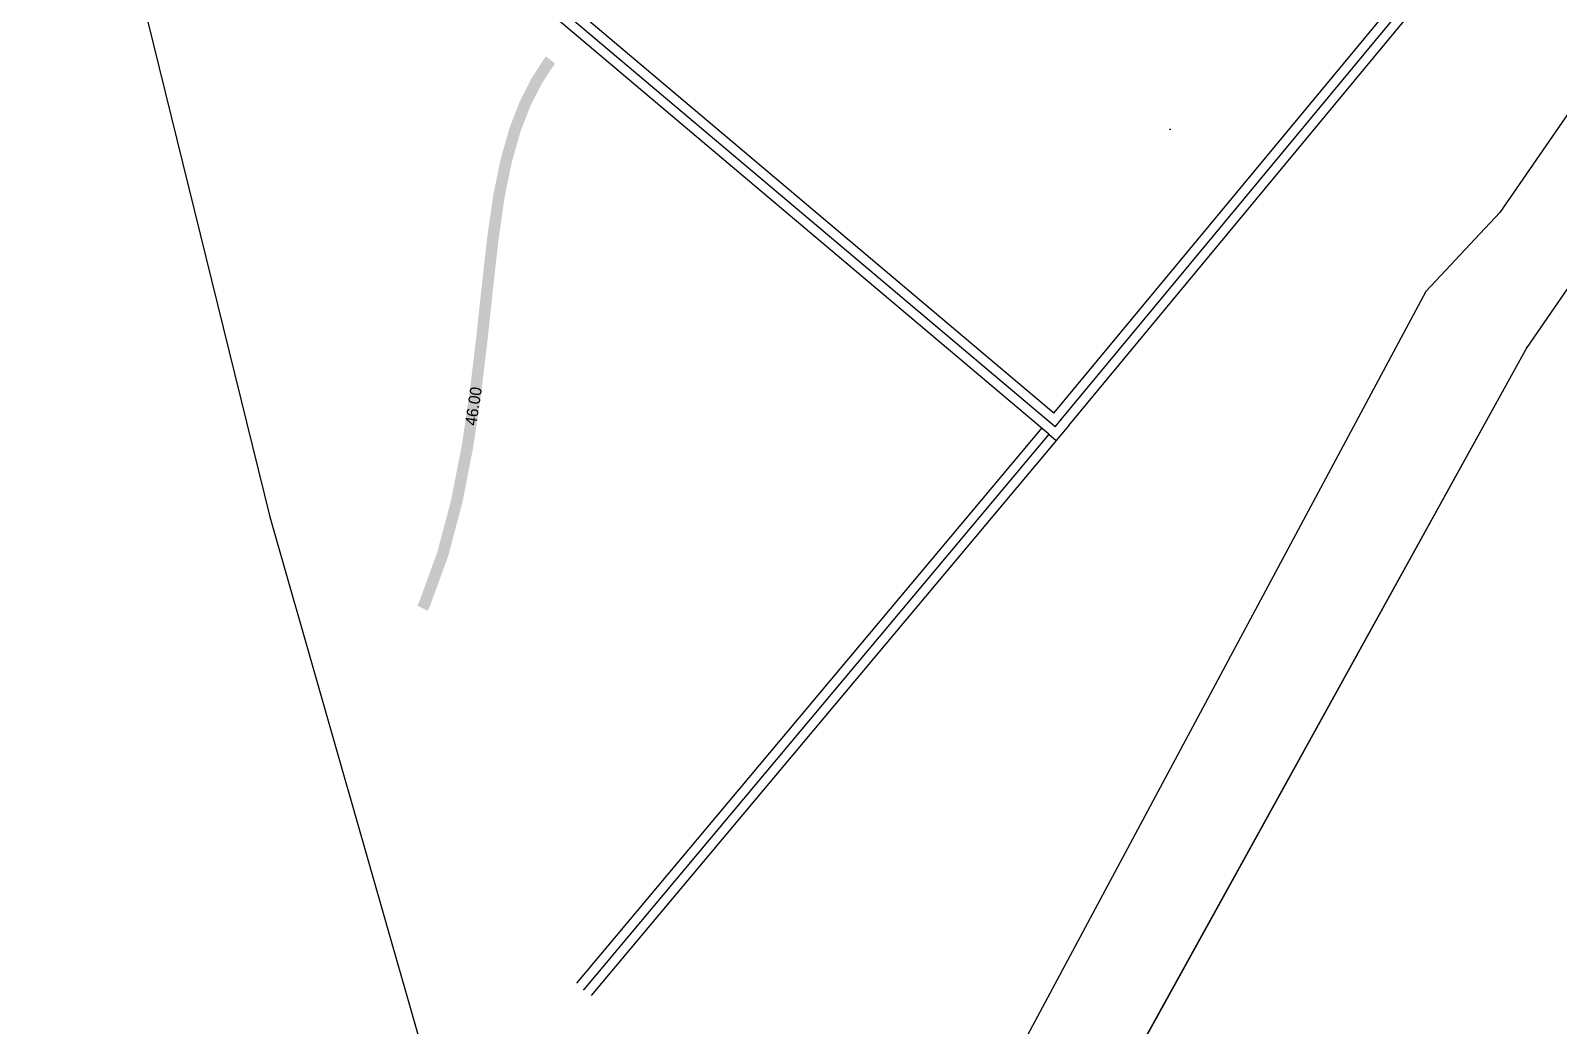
# Model space of a CAD drawing. Header units: metres. Extents: x 64 to 796628, y 142 to 671743.
# Drawn here: x 201.06 to 240.69, y 352.33 to 378.14 of the extents above; entities that cross this region are included whole.
import ezdxf
from ezdxf.enums import TextEntityAlignment as Align

# ---------------------------------------------------------------- set-up
doc = ezdxf.new("R2010")
doc.units = ezdxf.units.M
doc.header["$LTSCALE"] = 2
doc.linetypes.add('ACAD_ISO02W100', pattern=[15, 12, -3])
doc.linetypes.add('AXES2', pattern=[28.575, 19.05, -3.175, 3.175, -3.175])
for name, color, linetype in [('Cotation Courbes de niveau', 246, 'Continuous'), ('COURBE PRINCIPALE', 246, 'Continuous'), ('Mur-', 7, 'AXES2'), ('piste', 7, 'ACAD_ISO02W100'), ('Végétation', 92, 'Continuous')]:
    doc.layers.add(name, color=color, linetype=linetype)
pattern_1 = [(271.288802, (-364025.7696, -375482.09), (8.0247569, -3.78921621), [0, -7.9375])]

msp = doc.modelspace()

# ---------------------------------------------------------------- hatches: boundary and pattern name
at = {"layer": 'Végétation'}
h = msp.add_hatch(dxfattribs=at)
h.set_pattern_fill('DOTS', color=256, scale=5, angle=271.2888, style=0)
h.set_pattern_definition(pattern_1)
edge = h.paths.add_edge_path()
edge.add_line((227.6, 368.21), (208.299, 384.504))
edge.add_line((227.113, 406.79), (208.299, 384.504))
edge.add_line((227.6, 368.21), (246.359, 390.852))
edge.add_line((227.116, 406.794), (246.359, 390.852))
h = msp.add_hatch(dxfattribs=at)
h.set_pattern_fill('DOTS', color=256, scale=5, angle=271.2888, style=0)
h.set_pattern_definition(pattern_1)
edge = h.paths.add_edge_path()
edge.add_line((227.6, 368.21), (208.299, 384.504))
edge.add_line((227.113, 406.79), (208.299, 384.504))
edge.add_line((227.6, 368.21), (246.359, 390.852))
edge.add_line((227.116, 406.794), (246.359, 390.852))
h = msp.add_hatch(dxfattribs=at)
h.set_pattern_fill('DOTS', color=256, scale=5, angle=271.2888, style=0)
h.set_pattern_definition(pattern_1)
edge = h.paths.add_edge_path()
edge.add_line((227.6, 368.21), (208.299, 384.504))
edge.add_line((227.113, 406.79), (208.299, 384.504))
edge.add_line((227.6, 368.21), (246.359, 390.852))
edge.add_line((227.116, 406.794), (246.359, 390.852))
h = msp.add_hatch(dxfattribs=at)
h.set_pattern_fill('DOTS', color=256, scale=5, angle=271.2888, style=0)
h.set_pattern_definition(pattern_1)
edge = h.paths.add_edge_path()
edge.add_line((227.6, 368.21), (208.299, 384.504))
edge.add_line((227.113, 406.79), (208.299, 384.504))
edge.add_line((227.6, 368.21), (246.359, 390.852))
edge.add_line((227.116, 406.794), (246.359, 390.852))
h = msp.add_hatch(dxfattribs=at)
h.set_pattern_fill('DOTS', color=256, scale=5, angle=271.2888, style=0)
h.set_pattern_definition(pattern_1)
edge = h.paths.add_edge_path()
edge.add_line((227.6, 368.21), (208.299, 384.504))
edge.add_line((227.113, 406.79), (208.299, 384.504))
edge.add_line((227.6, 368.21), (246.359, 390.852))
edge.add_line((227.116, 406.794), (246.359, 390.852))

# ---------------------------------------------------------------- linework, layer by layer
for p, q in [((201.055, 390.734), (207.261, 365.522)), ((201.055, 390.734), (207.261, 365.522)), ((201.055, 390.734), (207.261, 365.522)), ((201.055, 390.734), (207.261, 365.522)), ((201.055, 390.734), (207.261, 365.522)), ((227.671, 367.516), (215.597, 353.107)), ((227.671, 367.516), (215.597, 353.107)), ((227.671, 367.516), (215.597, 353.107)), ((227.671, 367.516), (215.597, 353.107)), ((227.671, 367.516), (215.597, 353.107)), ((227.671, 367.516), (215.597, 353.107)), ((227.671, 367.516), (215.597, 353.107)), ((227.671, 367.516), (215.597, 353.107)), ((227.671, 367.516), (215.597, 353.107)), ((227.671, 367.516), (215.597, 353.107)), ((227.671, 367.516), (215.597, 353.107)), ((227.671, 367.516), (215.597, 353.107)), ((227.671, 367.516), (215.597, 353.107)), ((227.671, 367.516), (215.597, 353.107)), ((227.671, 367.516), (215.597, 353.107)), ((207.261, 365.522), (213.163, 344.912)), ((207.261, 365.522), (213.163, 344.912)), ((207.261, 365.522), (213.163, 344.912)), ((207.261, 365.522), (213.163, 344.912)), ((207.261, 365.522), (213.163, 344.912))]:
    msp.add_line(p, q)
for p in [(227.791, 368.049), (227.791, 368.049), (227.791, 368.049), (227.791, 368.049), (227.791, 368.049), (215.405, 353.268), (215.405, 353.268), (215.405, 353.268), (215.405, 353.268), (215.405, 353.268)]:
    msp.add_point(p)
at = {"layer": 'COURBE PRINCIPALE', "const_width": 0.3, "elevation": 46, "flags": 128}
msp.add_lwpolyline([(211.222, 363.155), (211.274, 363.259), (211.747, 364.557), (212.111, 365.93), (212.387, 367.344), (212.598, 368.765), (212.764, 370.157), (212.906, 371.488), (213.045, 372.722), (213.202, 373.825), (213.395, 374.772), (213.626, 375.576), (213.891, 376.258), (214.189, 376.839), (214.517, 377.343), (214.542, 377.374)], dxfattribs=at)
msp.add_lwpolyline([(211.222, 363.155), (211.274, 363.259), (211.747, 364.557), (212.111, 365.93), (212.387, 367.344), (212.598, 368.765), (212.764, 370.157), (212.906, 371.488), (213.045, 372.722), (213.202, 373.825), (213.395, 374.772), (213.626, 375.576), (213.891, 376.258), (214.189, 376.839), (214.517, 377.343), (214.542, 377.374)], dxfattribs=at)
msp.add_lwpolyline([(211.222, 363.155), (211.274, 363.259), (211.747, 364.557), (212.111, 365.93), (212.387, 367.344), (212.598, 368.765), (212.764, 370.157), (212.906, 371.488), (213.045, 372.722), (213.202, 373.825), (213.395, 374.772), (213.626, 375.576), (213.891, 376.258), (214.189, 376.839), (214.517, 377.343), (214.542, 377.374)], dxfattribs=at)
msp.add_lwpolyline([(211.222, 363.155), (211.274, 363.259), (211.747, 364.557), (212.111, 365.93), (212.387, 367.344), (212.598, 368.765), (212.764, 370.157), (212.906, 371.488), (213.045, 372.722), (213.202, 373.825), (213.395, 374.772), (213.626, 375.576), (213.891, 376.258), (214.189, 376.839), (214.517, 377.343), (214.542, 377.374)], dxfattribs=at)
msp.add_lwpolyline([(211.222, 363.155), (211.274, 363.259), (211.747, 364.557), (212.111, 365.93), (212.387, 367.344), (212.598, 368.765), (212.764, 370.157), (212.906, 371.488), (213.045, 372.722), (213.202, 373.825), (213.395, 374.772), (213.626, 375.576), (213.891, 376.258), (214.189, 376.839), (214.517, 377.343), (214.542, 377.374)], dxfattribs=at)
at = {"layer": 'Mur-'}
for p, q in [((227.6, 368.21), (246.359, 390.852)), ((227.6, 368.21), (246.359, 390.852)), ((227.6, 368.21), (246.359, 390.852)), ((227.6, 368.21), (246.359, 390.852)), ((227.6, 368.21), (246.359, 390.852)), ((227.791, 368.049), (246.551, 390.692)), ((227.791, 368.049), (246.551, 390.692)), ((227.791, 368.049), (246.551, 390.692)), ((227.791, 368.049), (246.551, 390.692)), ((227.791, 368.049), (246.551, 390.692)), ((227.984, 367.89), (246.744, 390.533)), ((227.984, 367.89), (246.744, 390.533)), ((227.984, 367.89), (246.744, 390.533)), ((227.984, 367.89), (246.744, 390.533)), ((227.984, 367.89), (246.744, 390.533)), ((227.6, 368.21), (208.299, 384.504)), ((227.6, 368.21), (208.299, 384.504)), ((227.6, 368.21), (208.299, 384.504)), ((227.6, 368.21), (208.299, 384.504)), ((227.6, 368.21), (208.299, 384.504)), ((227.469, 367.667), (207.923, 384.167)), ((227.469, 367.667), (207.923, 384.167)), ((227.469, 367.667), (207.923, 384.167)), ((227.469, 367.667), (207.923, 384.167)), ((227.469, 367.667), (207.923, 384.167)), ((227.63, 367.858), (208.085, 384.358)), ((227.63, 367.858), (208.085, 384.358)), ((227.63, 367.858), (208.085, 384.358)), ((227.63, 367.858), (208.085, 384.358)), ((227.63, 367.858), (208.085, 384.358)), ((227.288, 367.837), (215.213, 353.428)), ((227.288, 367.837), (215.213, 353.428)), ((227.288, 367.837), (215.213, 353.428)), ((227.288, 367.837), (215.213, 353.428)), ((227.288, 367.837), (215.213, 353.428)), ((227.633, 367.861), (227.63, 367.858)), ((227.633, 367.861), (227.63, 367.858)), ((227.633, 367.861), (227.63, 367.858)), ((227.633, 367.861), (227.63, 367.858)), ((227.633, 367.861), (227.63, 367.858)), ((227.633, 367.861), (227.789, 368.046)), ((227.633, 367.861), (227.789, 368.046)), ((227.633, 367.861), (227.789, 368.046)), ((227.633, 367.861), (227.789, 368.046)), ((227.633, 367.861), (227.789, 368.046)), ((227.984, 367.89), (227.66, 367.506)), ((227.984, 367.89), (227.66, 367.506)), ((227.984, 367.89), (227.66, 367.506)), ((227.984, 367.89), (227.66, 367.506)), ((227.984, 367.89), (227.66, 367.506)), ((227.79, 368.047), (227.789, 368.046)), ((227.79, 368.047), (227.789, 368.046)), ((227.79, 368.047), (227.789, 368.046)), ((227.79, 368.047), (227.789, 368.046)), ((227.79, 368.047), (227.789, 368.046)), ((227.79, 368.047), (227.791, 368.049)), ((227.79, 368.047), (227.791, 368.049)), ((227.79, 368.047), (227.791, 368.049)), ((227.79, 368.047), (227.791, 368.049)), ((227.79, 368.047), (227.791, 368.049)), ((227.479, 367.677), (215.405, 353.268)), ((227.479, 367.677), (215.405, 353.268)), ((227.479, 367.677), (215.405, 353.268)), ((227.479, 367.677), (215.405, 353.268)), ((227.479, 367.677), (215.405, 353.268)), ((227.671, 367.516), (215.597, 353.107)), ((227.671, 367.516), (215.597, 353.107)), ((227.671, 367.516), (215.597, 353.107)), ((227.671, 367.516), (215.597, 353.107)), ((227.671, 367.516), (215.597, 353.107)), ((227.47, 367.666), (227.66, 367.506)), ((227.47, 367.666), (227.66, 367.506)), ((227.47, 367.666), (227.66, 367.506)), ((227.47, 367.666), (227.66, 367.506)), ((227.47, 367.666), (227.66, 367.506))]:
    msp.add_line(p, q, dxfattribs=at)
at = {"layer": 'piste'}
for p, q in [((251.407, 391.237), (239.171, 373.414)), ((251.407, 391.237), (239.171, 373.414)), ((251.407, 391.237), (239.171, 373.414)), ((251.407, 391.237), (239.171, 373.414)), ((251.407, 391.237), (239.171, 373.414)), ((253.437, 389.676), (239.871, 369.917)), ((253.437, 389.676), (239.871, 369.917)), ((253.437, 389.676), (239.871, 369.917)), ((253.437, 389.676), (239.871, 369.917)), ((253.437, 389.676), (239.871, 369.917)), ((239.171, 373.414), (237.246, 371.369)), ((239.171, 373.414), (237.246, 371.369)), ((239.171, 373.414), (237.246, 371.369)), ((239.171, 373.414), (237.246, 371.369)), ((239.171, 373.414), (237.246, 371.369)), ((237.246, 371.369), (223.099, 344.957)), ((237.246, 371.369), (223.099, 344.957)), ((237.246, 371.369), (223.099, 344.957)), ((237.246, 371.369), (223.099, 344.957)), ((237.246, 371.369), (223.099, 344.957)), ((239.871, 369.917), (224.652, 342.4)), ((239.871, 369.917), (224.652, 342.4)), ((239.871, 369.917), (224.652, 342.4)), ((239.871, 369.917), (224.652, 342.4)), ((239.871, 369.917), (224.652, 342.4)), ((239.871, 369.917), (225.506, 343.945)), ((239.871, 369.917), (225.506, 343.945)), ((239.871, 369.917), (225.506, 343.945)), ((239.871, 369.917), (225.506, 343.945)), ((239.871, 369.917), (225.506, 343.945)), ((239.871, 369.917), (225.506, 343.945)), ((239.871, 369.917), (225.506, 343.945)), ((239.871, 369.917), (225.506, 343.945)), ((239.871, 369.917), (225.506, 343.945)), ((239.871, 369.917), (225.506, 343.945)), ((239.871, 369.917), (225.506, 343.945)), ((239.871, 369.917), (225.506, 343.945)), ((239.871, 369.917), (225.506, 343.945)), ((239.871, 369.917), (225.506, 343.945)), ((239.871, 369.917), (225.506, 343.945)), ((239.871, 369.917), (225.506, 343.945)), ((239.871, 369.917), (225.506, 343.945)), ((239.871, 369.917), (225.506, 343.945)), ((239.871, 369.917), (225.506, 343.945)), ((239.871, 369.917), (225.506, 343.945))]:
    msp.add_line(p, q, dxfattribs=at)
msp.add_point((239.871, 369.917), dxfattribs=at)
msp.add_point((239.871, 369.917), dxfattribs=at)
msp.add_point((239.871, 369.917), dxfattribs=at)
msp.add_point((239.871, 369.917), dxfattribs=at)
msp.add_point((239.871, 369.917), dxfattribs=at)

# ---------------------------------------------------------------- texts
at = {"layer": 'Cotation Courbes de niveau', "oblique": 360}
msp.add_text('46.00', height=0.3, rotation=81.5608, dxfattribs=at).set_placement((212.543, 368.395, 46), align=Align.MIDDLE_CENTER)
msp.add_text('46.00', height=0.3, rotation=81.5608, dxfattribs=at).set_placement((212.543, 368.395, 46), align=Align.MIDDLE_CENTER)
msp.add_text('46.00', height=0.3, rotation=81.5608, dxfattribs=at).set_placement((212.543, 368.395, 46), align=Align.MIDDLE_CENTER)
msp.add_text('46.00', height=0.3, rotation=81.5608, dxfattribs=at).set_placement((212.543, 368.395, 46), align=Align.MIDDLE_CENTER)
msp.add_text('46.00', height=0.3, rotation=81.5608, dxfattribs=at).set_placement((212.543, 368.395, 46), align=Align.MIDDLE_CENTER)
msp.add_text('46.00', height=0.3, rotation=81.5608, dxfattribs=at).set_placement((212.543, 368.395, 46), align=Align.MIDDLE_CENTER)
msp.add_text('46.00', height=0.3, rotation=81.5608, dxfattribs=at).set_placement((212.543, 368.395, 46), align=Align.MIDDLE_CENTER)
msp.add_text('46.00', height=0.3, rotation=81.5608, dxfattribs=at).set_placement((212.543, 368.395, 46), align=Align.MIDDLE_CENTER)
msp.add_text('46.00', height=0.3, rotation=81.5608, dxfattribs=at).set_placement((212.543, 368.395, 46), align=Align.MIDDLE_CENTER)
msp.add_text('46.00', height=0.3, rotation=81.5608, dxfattribs=at).set_placement((212.543, 368.395, 46), align=Align.MIDDLE_CENTER)
msp.add_text('46.00', height=0.3, rotation=81.5608, dxfattribs=at).set_placement((212.543, 368.395, 46), align=Align.MIDDLE_CENTER)
msp.add_text('46.00', height=0.3, rotation=81.5608, dxfattribs=at).set_placement((212.543, 368.395, 46), align=Align.MIDDLE_CENTER)
msp.add_text('46.00', height=0.3, rotation=81.5608, dxfattribs=at).set_placement((212.543, 368.395, 46), align=Align.MIDDLE_CENTER)
msp.add_text('46.00', height=0.3, rotation=81.5608, dxfattribs=at).set_placement((212.543, 368.395, 46), align=Align.MIDDLE_CENTER)
msp.add_text('46.00', height=0.3, rotation=81.5608, dxfattribs=at).set_placement((212.543, 368.395, 46), align=Align.MIDDLE_CENTER)
msp.add_text('46.00', height=0.3, rotation=81.5608, dxfattribs=at).set_placement((212.543, 368.395, 46), align=Align.MIDDLE_CENTER)
msp.add_text('46.00', height=0.3, rotation=81.5608, dxfattribs=at).set_placement((212.543, 368.395, 46), align=Align.MIDDLE_CENTER)
msp.add_text('46.00', height=0.3, rotation=81.5608, dxfattribs=at).set_placement((212.543, 368.395, 46), align=Align.MIDDLE_CENTER)
msp.add_text('46.00', height=0.3, rotation=81.5608, dxfattribs=at).set_placement((212.543, 368.395, 46), align=Align.MIDDLE_CENTER)
msp.add_text('46.00', height=0.3, rotation=81.5608, dxfattribs=at).set_placement((212.543, 368.395, 46), align=Align.MIDDLE_CENTER)
msp.add_text('46.00', height=0.3, rotation=81.5608, dxfattribs=at).set_placement((212.543, 368.395, 46), align=Align.MIDDLE_CENTER)
msp.add_text('46.00', height=0.3, rotation=81.5608, dxfattribs=at).set_placement((212.543, 368.395, 46), align=Align.MIDDLE_CENTER)
msp.add_text('46.00', height=0.3, rotation=81.5608, dxfattribs=at).set_placement((212.543, 368.395, 46), align=Align.MIDDLE_CENTER)
msp.add_text('46.00', height=0.3, rotation=81.5608, dxfattribs=at).set_placement((212.543, 368.395, 46), align=Align.MIDDLE_CENTER)
msp.add_text('46.00', height=0.3, rotation=81.5608, dxfattribs=at).set_placement((212.543, 368.395, 46), align=Align.MIDDLE_CENTER)
msp.add_text('46.00', height=0.3, rotation=81.5608, dxfattribs=at).set_placement((212.543, 368.395, 46), align=Align.MIDDLE_CENTER)
msp.add_text('46.00', height=0.3, rotation=81.5608, dxfattribs=at).set_placement((212.543, 368.395, 46), align=Align.MIDDLE_CENTER)
msp.add_text('46.00', height=0.3, rotation=81.5608, dxfattribs=at).set_placement((212.543, 368.395, 46), align=Align.MIDDLE_CENTER)
msp.add_text('46.00', height=0.3, rotation=81.5608, dxfattribs=at).set_placement((212.543, 368.395, 46), align=Align.MIDDLE_CENTER)
msp.add_text('46.00', height=0.3, rotation=81.5608, dxfattribs=at).set_placement((212.543, 368.395, 46), align=Align.MIDDLE_CENTER)
msp.add_text('46.00', height=0.3, rotation=81.5608, dxfattribs=at).set_placement((212.543, 368.395, 46), align=Align.MIDDLE_CENTER)
msp.add_text('46.00', height=0.3, rotation=81.5608, dxfattribs=at).set_placement((212.543, 368.395, 46), align=Align.MIDDLE_CENTER)
msp.add_text('46.00', height=0.3, rotation=81.5608, dxfattribs=at).set_placement((212.543, 368.395, 46), align=Align.MIDDLE_CENTER)
msp.add_text('46.00', height=0.3, rotation=81.5608, dxfattribs=at).set_placement((212.543, 368.395, 46), align=Align.MIDDLE_CENTER)
msp.add_text('46.00', height=0.3, rotation=81.5608, dxfattribs=at).set_placement((212.543, 368.395, 46), align=Align.MIDDLE_CENTER)

doc.saveas('drawing.dxf')
